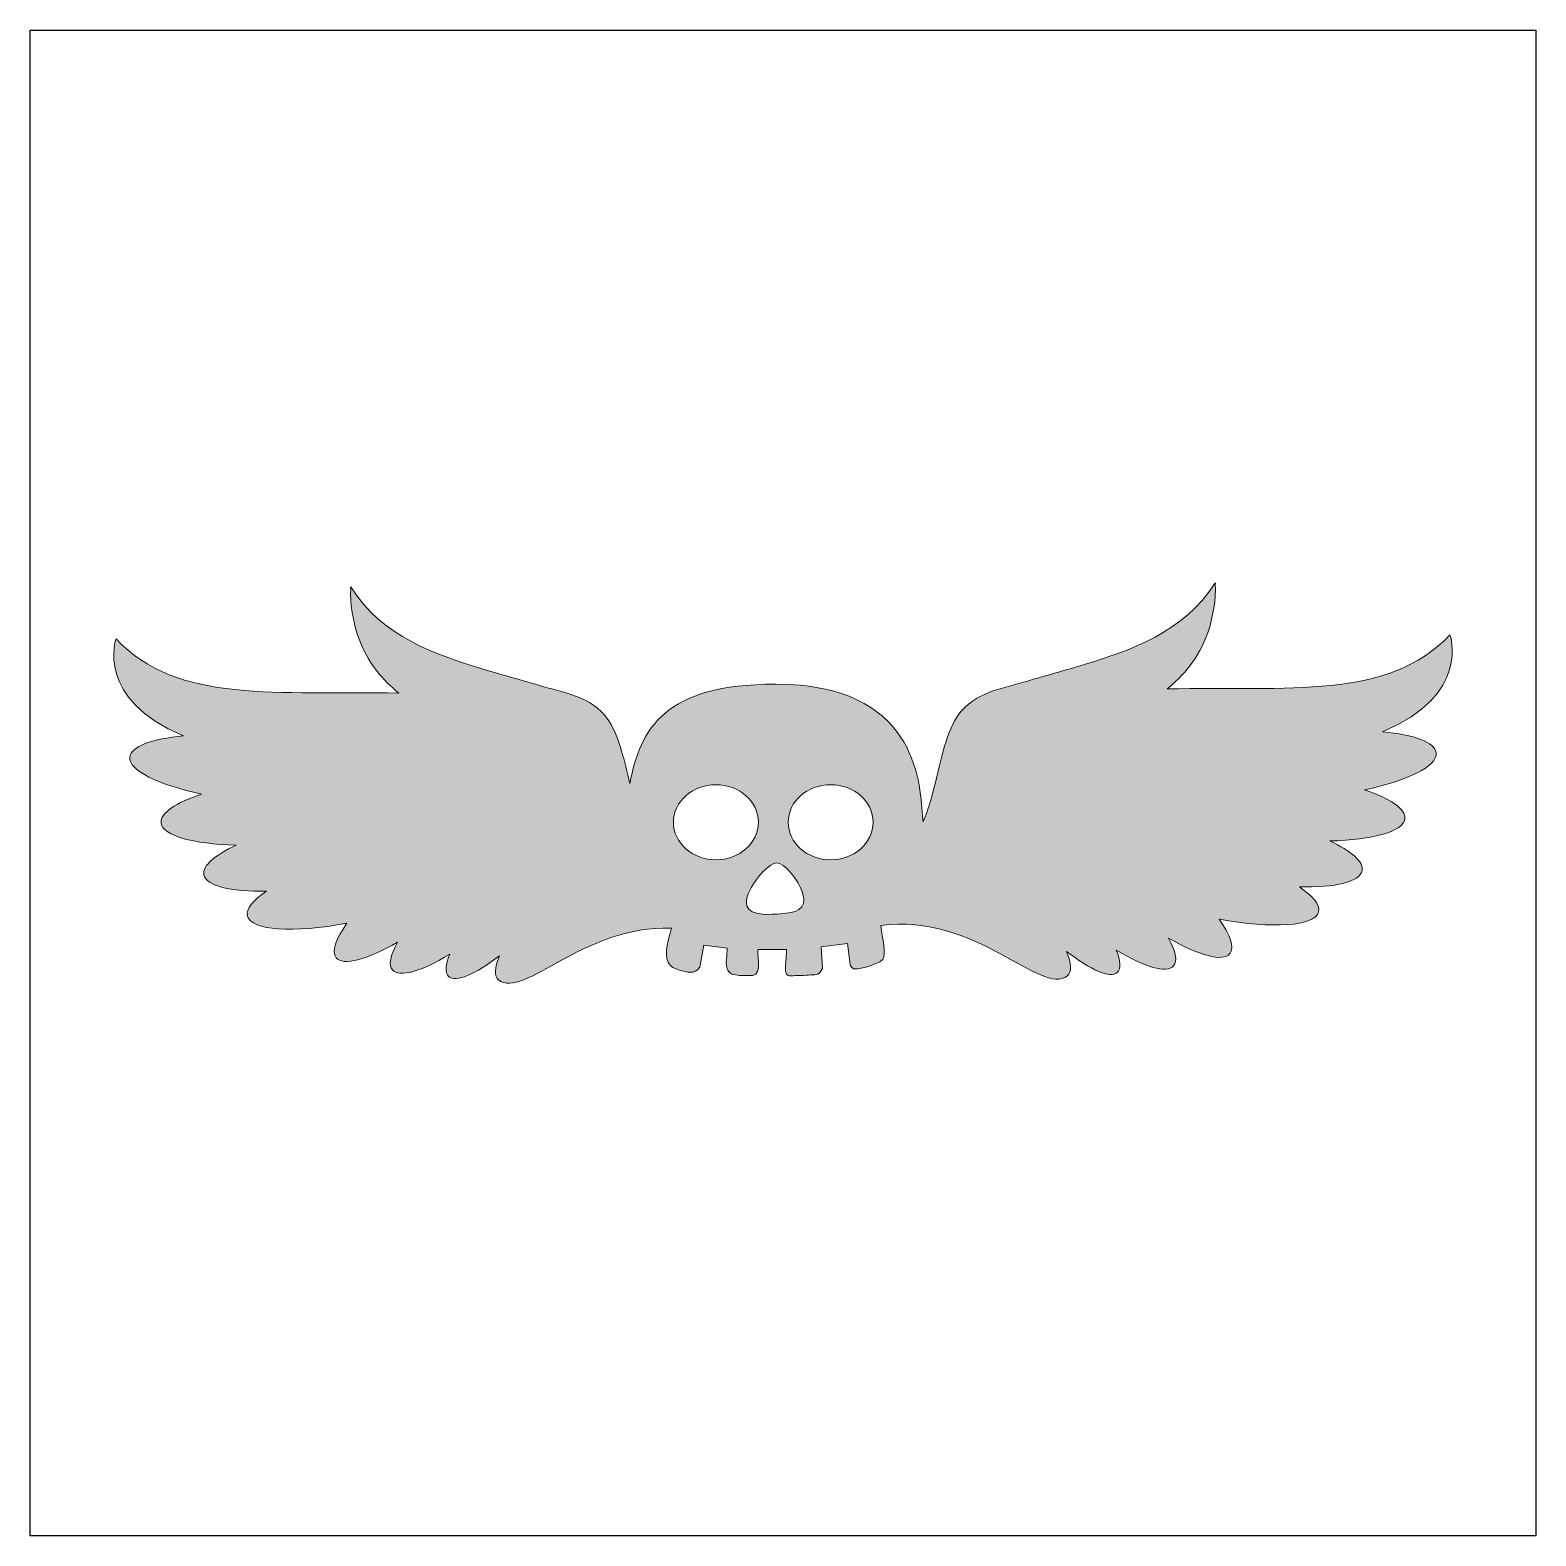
# Model space of a CAD drawing. Header units: inches. Extents: x 0 to 114, y 0 to 114.
import ezdxf

# ---------------------------------------------------------------- set-up
doc = ezdxf.new("R2010")
doc.units = ezdxf.units.IN
doc.header["$MEASUREMENT"] = 0
doc.layers.add('Image Background', color=7, linetype='Continuous')
doc.layers.add('Layer 1', color=7, linetype='Continuous')
picture_1 = doc.add_image_def('image1.png', size_in_pixel=(1350, 1350))

msp = doc.modelspace()

# ---------------------------------------------------------------- hatches: boundary and pattern name
at = {"layer": 'Layer 1', "true_color": 0x090909}
h = msp.add_hatch(color=18, dxfattribs=at)
h.dxf.hatch_style = 2
edge = h.paths.add_edge_path()
edge.add_spline(control_points=[(102.65, 61.04), (109.39, 63.81), (107.78, 68.4), (107.78, 68.4), (103.07, 63.42), (95.54, 64.5), (86.31, 64.29), (87.49, 65.25), (88.7, 66.55), (89.42, 68.63), (89.75, 69.57), (90.06, 71.28), (89.96, 72.18), (90, 72.37), (89.94, 72.4), (89.92, 72.29), (87.57, 68.58), (83.47, 67.2), (80.08, 66.16), (78.57, 65.7), (77.01, 65.28), (75.31, 64.77), (73.42, 64.21), (71.39, 63.96), (70.2, 61.9), (69.36, 60.43), (69.01, 58.15), (68.34, 55.78), (68.18, 55.23), (68, 54.7), (67.8, 54.21), (67.76, 54.4), (67.74, 54.57), (67.73, 54.7), (67.56, 57.39), (67.15, 64.65), (56.59, 64.65), (48.16, 64.65), (46.32, 61.28), (45.53, 57.12), (45.1, 58.87), (44.74, 60.46), (44.1, 61.58), (42.91, 63.65), (40.88, 63.9), (38.99, 64.46), (37.29, 64.96), (35.73, 65.38), (34.22, 65.85), (30.83, 66.88), (26.73, 68.26), (24.38, 71.98), (24.36, 72.09), (24.3, 72.05), (24.34, 71.86), (24.24, 70.96), (24.55, 69.25), (24.88, 68.32), (25.6, 66.23), (26.81, 64.94), (27.99, 63.97), (18.76, 64.18), (11.23, 63.1), (6.52, 68.09), (6.52, 68.09), (4.91, 63.5), (11.65, 60.73), (9.25, 60.5), (7.65, 59.92), (7.57, 59.11), (7.48, 58.11), (9.72, 57.02), (13.02, 56.31), (11.07, 55.66), (9.87, 54.87), (9.94, 54.13), (10.04, 53.15), (12.36, 52.52), (15.64, 52.43), (14.01, 51.67), (13.06, 50.86), (13.19, 50.19), (13.35, 49.33), (15.23, 48.89), (17.95, 48.94), (16.91, 48.25), (16.36, 47.59), (16.5, 47.05), (16.78, 45.94), (19.97, 45.76), (24.05, 46.5), (23.2, 45.3), (22.86, 44.35), (23.23, 43.89), (23.75, 43.23), (25.58, 43.74), (27.89, 45.06), (27.34, 44.08), (27.18, 43.33), (27.5, 42.96), (28.03, 42.35), (29.72, 42.86), (31.85, 44.15), (31.52, 43.35), (31.47, 42.74), (31.77, 42.47), (32.3, 41.97), (33.8, 42.63), (35.62, 44.04), (35.27, 43.14), (35.21, 42.46), (35.55, 42.2), (37.47, 40.7), (42.01, 46.39), (48.68, 46.12), (48.49, 45.34), (48.08, 44.28), (48.43, 43.55), (48.59, 43.2), (48.96, 43.05), (49.3, 42.95), (49.87, 42.78), (50.46, 42.6), (50.84, 43.16), (50.84, 43.16), (51.13, 44.84), (51.13, 44.84), (51.13, 44.84), (52.92, 44.6), (52.92, 44.6), (52.92, 44.1), (52.74, 43.42), (52.95, 42.95), (53.2, 42.38), (54.36, 42.57), (54.86, 42.55), (55.61, 42.53), (55.12, 44.52), (55.26, 44.52), (55.26, 44.52), (57.41, 44.52), (57.41, 44.52), (57.41, 44.14), (57.39, 43.76), (57.35, 43.38), (57.28, 42.63), (57.44, 42.51), (57.75, 42.52), (58.19, 42.52), (58.81, 42.55), (59.25, 42.58), (59.75, 42.61), (59.91, 42.57), (60.14, 43.08), (60.14, 43.08), (60.05, 44.72), (60.05, 44.72), (60.05, 44.72), (62.04, 44.97), (62.04, 44.97), (62.04, 44.97), (62.25, 43.37), (62.25, 43.37), (62.25, 43.37), (62.3, 42.92), (62.8, 43.04), (63.93, 43.21), (64.51, 43.57), (64.74, 43.74), (64.98, 44.25), (64.7, 45.28), (64.57, 46.34), (71.81, 47.31), (76.73, 40.94), (78.75, 42.51), (79.09, 42.78), (79.03, 43.46), (78.68, 44.36), (80.5, 42.95), (82, 42.28), (82.53, 42.78), (82.83, 43.06), (82.78, 43.66), (82.45, 44.47), (84.58, 43.18), (86.27, 42.66), (86.8, 43.27), (87.12, 43.65), (86.96, 44.4), (86.41, 45.37), (88.72, 44.06), (90.55, 43.54), (91.07, 44.2), (91.44, 44.66), (91.1, 45.62), (90.25, 46.82), (94.33, 46.07), (97.52, 46.26), (97.8, 47.37), (97.94, 47.9), (97.39, 48.57), (96.35, 49.26), (99.07, 49.21), (100.95, 49.64), (101.11, 50.5), (101.24, 51.18), (100.29, 51.98), (98.66, 52.75), (101.94, 52.83), (104.26, 53.46), (104.36, 54.45), (104.43, 55.19), (103.23, 55.97), (101.28, 56.63), (104.58, 57.34), (106.82, 58.42), (106.73, 59.43), (106.65, 60.24), (105.05, 60.81), (102.65, 61.04)], knot_values=[0, 0, 0, 0, 1, 1, 1, 2, 2, 2, 3, 3, 3, 4, 4, 4, 5, 5, 5, 6, 6, 6, 7, 7, 7, 8, 8, 8, 9, 9, 9, 10, 10, 10, 11, 11, 11, 12, 12, 12, 13, 13, 13, 14, 14, 14, 15, 15, 15, 16, 16, 16, 17, 17, 17, 18, 18, 18, 19, 19, 19, 20, 20, 20, 21, 21, 21, 22, 22, 22, 23, 23, 23, 24, 24, 24, 25, 25, 25, 26, 26, 26, 27, 27, 27, 28, 28, 28, 29, 29, 29, 30, 30, 30, 31, 31, 31, 32, 32, 32, 33, 33, 33, 34, 34, 34, 35, 35, 35, 36, 36, 36, 37, 37, 37, 38, 38, 38, 39, 39, 39, 40, 40, 40, 41, 41, 41, 42, 42, 42, 43, 43, 43, 44, 44, 44, 45, 45, 45, 46, 46, 46, 47, 47, 47, 48, 48, 48, 49, 49, 49, 50, 50, 50, 51, 51, 51, 52, 52, 52, 53, 53, 53, 54, 54, 54, 55, 55, 55, 56, 56, 56, 57, 57, 57, 58, 58, 58, 59, 59, 59, 60, 60, 60, 61, 61, 61, 62, 62, 62, 63, 63, 63, 64, 64, 64, 65, 65, 65, 66, 66, 66, 67, 67, 67, 68, 68, 68, 69, 69, 69, 70, 70, 70, 71, 71, 71, 72, 72, 72, 73, 73, 73, 73], degree=3, periodic=1)
edge = h.paths.add_edge_path()
edge.add_spline(control_points=[(52.06, 51.32), (50.28, 51.32), (48.83, 52.6), (48.83, 54.17), (48.83, 55.75), (50.28, 57.02), (52.06, 57.02), (53.84, 57.02), (55.28, 55.75), (55.28, 54.17), (55.28, 52.6), (53.84, 51.32), (52.06, 51.32)], knot_values=[0, 0, 0, 0, 1, 1, 1, 2, 2, 2, 3, 3, 3, 4, 4, 4, 4], degree=3, periodic=1)
edge = h.paths.add_edge_path()
edge.add_spline(control_points=[(56.94, 47.22), (56.44, 47.18), (54.62, 47.01), (54.4, 47.83), (54.14, 48.88), (55.75, 50.83), (56.55, 51.07), (56.55, 51.07), (56.65, 51.09), (56.65, 51.09), (57.23, 51.12), (58.35, 49.78), (58.63, 48.83), (59.04, 47.45), (58.07, 47.31), (56.94, 47.22)], knot_values=[0, 0, 0, 0, 1, 1, 1, 2, 2, 2, 3, 3, 3, 4, 4, 4, 5, 5, 5, 5], degree=3, periodic=1)
edge = h.paths.add_edge_path()
edge.add_spline(control_points=[(60.77, 51.32), (58.99, 51.32), (57.54, 52.6), (57.54, 54.17), (57.54, 55.75), (58.99, 57.02), (60.77, 57.02), (62.55, 57.02), (63.99, 55.75), (63.99, 54.17), (63.99, 52.6), (62.55, 51.32), (60.77, 51.32)], knot_values=[0, 0, 0, 0, 1, 1, 1, 2, 2, 2, 3, 3, 3, 4, 4, 4, 4], degree=3, periodic=1)

# ---------------------------------------------------------------- linework, layer by layer
at = {"layer": 'Layer 1', "lineweight": 0}
for points, knots in [([(102.65, 61.04), (109.39, 63.81), (107.78, 68.4), (107.78, 68.4), (103.07, 63.42), (95.54, 64.5), (86.31, 64.29), (87.49, 65.25), (88.7, 66.55), (89.42, 68.63), (89.75, 69.57), (90.06, 71.28), (89.96, 72.18), (90, 72.37), (89.94, 72.4), (89.92, 72.29), (87.57, 68.58), (83.47, 67.2), (80.08, 66.16), (78.57, 65.7), (77.01, 65.28), (75.31, 64.77), (73.42, 64.21), (71.39, 63.96), (70.2, 61.9), (69.36, 60.43), (69.01, 58.15), (68.34, 55.78), (68.18, 55.23), (68, 54.7), (67.8, 54.21), (67.76, 54.4), (67.74, 54.57), (67.73, 54.7), (67.56, 57.39), (67.15, 64.65), (56.59, 64.65), (48.16, 64.65), (46.32, 61.28), (45.53, 57.12), (45.1, 58.87), (44.74, 60.46), (44.1, 61.58), (42.91, 63.65), (40.88, 63.9), (38.99, 64.46), (37.29, 64.96), (35.73, 65.38), (34.22, 65.85), (30.83, 66.88), (26.73, 68.26), (24.38, 71.98), (24.36, 72.09), (24.3, 72.05), (24.34, 71.86), (24.24, 70.96), (24.55, 69.25), (24.88, 68.32), (25.6, 66.23), (26.81, 64.94), (27.99, 63.97), (18.76, 64.18), (11.23, 63.1), (6.52, 68.09), (6.52, 68.09), (4.91, 63.5), (11.65, 60.73), (9.25, 60.5), (7.65, 59.92), (7.57, 59.11), (7.48, 58.11), (9.72, 57.02), (13.02, 56.31), (11.07, 55.66), (9.87, 54.87), (9.94, 54.13), (10.04, 53.15), (12.36, 52.52), (15.64, 52.43), (14.01, 51.67), (13.06, 50.86), (13.19, 50.19), (13.35, 49.33), (15.23, 48.89), (17.95, 48.94), (16.91, 48.25), (16.36, 47.59), (16.5, 47.05), (16.78, 45.94), (19.97, 45.76), (24.05, 46.5), (23.2, 45.3), (22.86, 44.35), (23.23, 43.89), (23.75, 43.23), (25.58, 43.74), (27.89, 45.06), (27.34, 44.08), (27.18, 43.33), (27.5, 42.96), (28.03, 42.35), (29.72, 42.86), (31.85, 44.15), (31.52, 43.35), (31.47, 42.74), (31.77, 42.47), (32.3, 41.97), (33.8, 42.63), (35.62, 44.04), (35.27, 43.14), (35.21, 42.46), (35.55, 42.2), (37.47, 40.7), (42.01, 46.39), (48.68, 46.12), (48.49, 45.34), (48.08, 44.28), (48.43, 43.55), (48.59, 43.2), (48.96, 43.05), (49.3, 42.95), (49.87, 42.78), (50.46, 42.6), (50.84, 43.16), (50.84, 43.16), (51.13, 44.84), (51.13, 44.84), (51.13, 44.84), (52.92, 44.6), (52.92, 44.6), (52.92, 44.1), (52.74, 43.42), (52.95, 42.95), (53.2, 42.38), (54.36, 42.57), (54.86, 42.55), (55.61, 42.53), (55.12, 44.52), (55.26, 44.52), (55.26, 44.52), (57.41, 44.52), (57.41, 44.52), (57.41, 44.14), (57.39, 43.76), (57.35, 43.38), (57.28, 42.63), (57.44, 42.51), (57.75, 42.52), (58.19, 42.52), (58.81, 42.55), (59.25, 42.58), (59.75, 42.61), (59.91, 42.57), (60.14, 43.08), (60.14, 43.08), (60.05, 44.72), (60.05, 44.72), (60.05, 44.72), (62.04, 44.97), (62.04, 44.97), (62.04, 44.97), (62.25, 43.37), (62.25, 43.37), (62.25, 43.37), (62.3, 42.92), (62.8, 43.04), (63.93, 43.21), (64.51, 43.57), (64.74, 43.74), (64.98, 44.25), (64.7, 45.28), (64.57, 46.34), (71.81, 47.31), (76.73, 40.94), (78.75, 42.51), (79.09, 42.78), (79.03, 43.46), (78.68, 44.36), (80.5, 42.95), (82, 42.28), (82.53, 42.78), (82.83, 43.06), (82.78, 43.66), (82.45, 44.47), (84.58, 43.18), (86.27, 42.66), (86.8, 43.27), (87.12, 43.65), (86.96, 44.4), (86.41, 45.37), (88.72, 44.06), (90.55, 43.54), (91.07, 44.2), (91.44, 44.66), (91.1, 45.62), (90.25, 46.82), (94.33, 46.07), (97.52, 46.26), (97.8, 47.37), (97.94, 47.9), (97.39, 48.57), (96.35, 49.26), (99.07, 49.21), (100.95, 49.64), (101.11, 50.5), (101.24, 51.18), (100.29, 51.98), (98.66, 52.75), (101.94, 52.83), (104.26, 53.46), (104.36, 54.45), (104.43, 55.19), (103.23, 55.97), (101.28, 56.63), (104.58, 57.34), (106.82, 58.42), (106.73, 59.43), (106.65, 60.24), (105.05, 60.81), (102.65, 61.04)], [0, 0, 0, 0, 1, 1, 1, 2, 2, 2, 3, 3, 3, 4, 4, 4, 5, 5, 5, 6, 6, 6, 7, 7, 7, 8, 8, 8, 9, 9, 9, 10, 10, 10, 11, 11, 11, 12, 12, 12, 13, 13, 13, 14, 14, 14, 15, 15, 15, 16, 16, 16, 17, 17, 17, 18, 18, 18, 19, 19, 19, 20, 20, 20, 21, 21, 21, 22, 22, 22, 23, 23, 23, 24, 24, 24, 25, 25, 25, 26, 26, 26, 27, 27, 27, 28, 28, 28, 29, 29, 29, 30, 30, 30, 31, 31, 31, 32, 32, 32, 33, 33, 33, 34, 34, 34, 35, 35, 35, 36, 36, 36, 37, 37, 37, 38, 38, 38, 39, 39, 39, 40, 40, 40, 41, 41, 41, 42, 42, 42, 43, 43, 43, 44, 44, 44, 45, 45, 45, 46, 46, 46, 47, 47, 47, 48, 48, 48, 49, 49, 49, 50, 50, 50, 51, 51, 51, 52, 52, 52, 53, 53, 53, 54, 54, 54, 55, 55, 55, 56, 56, 56, 57, 57, 57, 58, 58, 58, 59, 59, 59, 60, 60, 60, 61, 61, 61, 62, 62, 62, 63, 63, 63, 64, 64, 64, 65, 65, 65, 66, 66, 66, 67, 67, 67, 68, 68, 68, 69, 69, 69, 70, 70, 70, 71, 71, 71, 72, 72, 72, 73, 73, 73, 73]), ([(52.06, 51.32), (50.28, 51.32), (48.83, 52.6), (48.83, 54.17), (48.83, 55.75), (50.28, 57.02), (52.06, 57.02), (53.84, 57.02), (55.28, 55.75), (55.28, 54.17), (55.28, 52.6), (53.84, 51.32), (52.06, 51.32)], [0, 0, 0, 0, 1, 1, 1, 2, 2, 2, 3, 3, 3, 4, 4, 4, 4]), ([(60.77, 51.32), (58.99, 51.32), (57.54, 52.6), (57.54, 54.17), (57.54, 55.75), (58.99, 57.02), (60.77, 57.02), (62.55, 57.02), (63.99, 55.75), (63.99, 54.17), (63.99, 52.6), (62.55, 51.32), (60.77, 51.32)], [0, 0, 0, 0, 1, 1, 1, 2, 2, 2, 3, 3, 3, 4, 4, 4, 4]), ([(56.94, 47.22), (56.44, 47.18), (54.62, 47.01), (54.4, 47.83), (54.14, 48.88), (55.75, 50.83), (56.55, 51.07), (56.55, 51.07), (56.65, 51.09), (56.65, 51.09), (57.23, 51.12), (58.35, 49.78), (58.63, 48.83), (59.04, 47.45), (58.07, 47.31), (56.94, 47.22)], [0, 0, 0, 0, 1, 1, 1, 2, 2, 2, 3, 3, 3, 4, 4, 4, 5, 5, 5, 5])]:
    msp.add_open_spline(points, degree=3, knots=knots, dxfattribs=at)

# ---------------------------------------------------------------- pictures from other files: only their frames are drawn
at = {"layer": 'Image Background'}
image = msp.add_image(picture_1, insert=(0, 0), size_in_units=(114.3, 114.3), dxfattribs=at)

doc.saveas('drawing.dxf')
